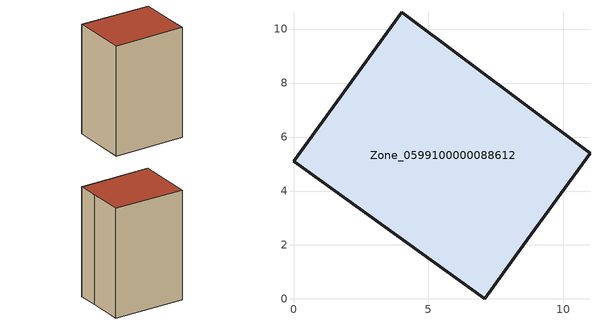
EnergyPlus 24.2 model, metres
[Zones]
Zone_0599100000088612
 floor ground (C_G): 4.02,10.63 10.99,5.41 8.51,1.99 7.08,0 0,5.1 z0
 wall outside (C_F): 10.99,5.41 4.02,10.63 0,5.1 7.08,0 8.51,1.99 10.99,5.41 z0:13.31
 roof outside (C_R): 7.08,0 8.51,1.99 10.99,5.41 4.02,10.63 0,5.1 z13.31
[BUILDING]
Pand.0599100000088612: North Axis=0; Terrain=City; Loads Convergence Tolerance Value=0.04; Temperature Convergence Tolerance Value=0.4; Solar Distribution=FullExterior; Maximum Number of Warmup Days=25; Minimum Number of Warmup Days=1
[Site:Location]
Rotterdam.The.Hague.AP_ZH_NLD Design_Conditions: Latitude=51.96; Longitude=4.45; Time Zone=1; Elevation=-4.5
[SITE:GROUNDTEMPERATURE:BUILDINGSURFACE]
18, 18, 18, 18, 18, 18, 18, 18, 18, 18, 18, 18
[MATERIAL] Thermal Absorptance=0.9; Solar Absorptance=0.7; Visible Absorptance=0.7
Name | Roughness | Thickness | Conductivity | Density | Specific Heat
G.TI.1946 | MediumSmooth | 0.15 | 1 | 540 | 1210
F.TI.1946 | Rough | 0.3 | 0.857143 | 1920 | 840
R.TI.1946 | MediumRough | 0.2 | 0.1 | 1500 | 1000
[CONSTRUCTION]
C_G: G.TI.1946
C_F: F.TI.1946
C_R: R.TI.1946
[ZONE]
Zone_0599100000088612: Type=1; Multiplier=1; Ceiling Height=Autocalculate; Volume=Autocalculate; Floor Area=autocalculate; Part of Total Floor Area=Yes
[ZONEINFILTRATION:DESIGNFLOWRATE]
Infil_Zone_0599100000088612: Zone or ZoneList or Space or SpaceList=Zone_0599100000088612; Schedule=AlwaysOn; Design Flow Rate Calculation Method=Flow/Area; Flow Rate per Floor Area=0.003; Constant Term Coefficient=1; Temperature Term Coefficient=0; Velocity Term Coefficient=0; Velocity Squared Term Coefficient=0
[HVACTEMPLATE:ZONE:IDEALLOADSAIRSYSTEM]
Zone_0599100000088612: Maximum Heating Supply Air Temperature=50; Minimum Cooling Supply Air Temperature=13; Maximum Heating Supply Air Humidity Ratio=0.0156; Minimum Cooling Supply Air Humidity Ratio=0.0077; Heating Limit=NoLimit; Cooling Limit=NoLimit; Dehumidification Control Type=ConstantSensibleHeatRatio; Cooling Sensible Heat Ratio=0.7; Dehumidification Setpoint=60; Humidification Control Type=None; Humidification Setpoint=30; Outdoor Air Method=None; Outdoor Air Flow Rate per Person=0.00944; Outdoor Air Flow Rate per Zone Floor Area=0; Outdoor Air Flow Rate per Zone=0; Demand Controlled Ventilation Type=None; Outdoor Air Economizer Type=NoEconomizer; Heat Recovery Type=None; Sensible Heat Recovery Effectiveness=0.7; Latent Heat Recovery Effectiveness=0.65
[ZONECONTROL:THERMOSTAT]
ThermostatControl_Zone_0599100000088612: Zone or ZoneList=Zone_0599100000088612; Control Type Schedule=DualSetpointControlType; Control 1=Thermostat_Zone_0599100000088612; Temperature Difference Between Cutout And Setpoint=0
[THERMOSTATSETPOINT:DUALSETPOINT]
Thermostat_Zone_0599100000088612: Heating Setpoint Temperature Schedule=HeatingSetpoint_Zone_0599100000088612; Cooling Setpoint Temperature Schedule=CoolingSetpoint_Zone_0599100000088612
[SCHEDULE:COMPACT]
HeatingSetpoint_Zone_0599100000088612: Through: 12/31, For: AllDays, Until: 24:00, 21
CoolingSetpoint_Zone_0599100000088612: Through: 12/31, For: AllDays, Until: 24:00, 24
DualSetpointControlType: Through: 12/31, For: AllDays, Until: 24:00, 4
AlwaysOn: Through: 12/31, For: AllDays, Until: 24:00, 1
